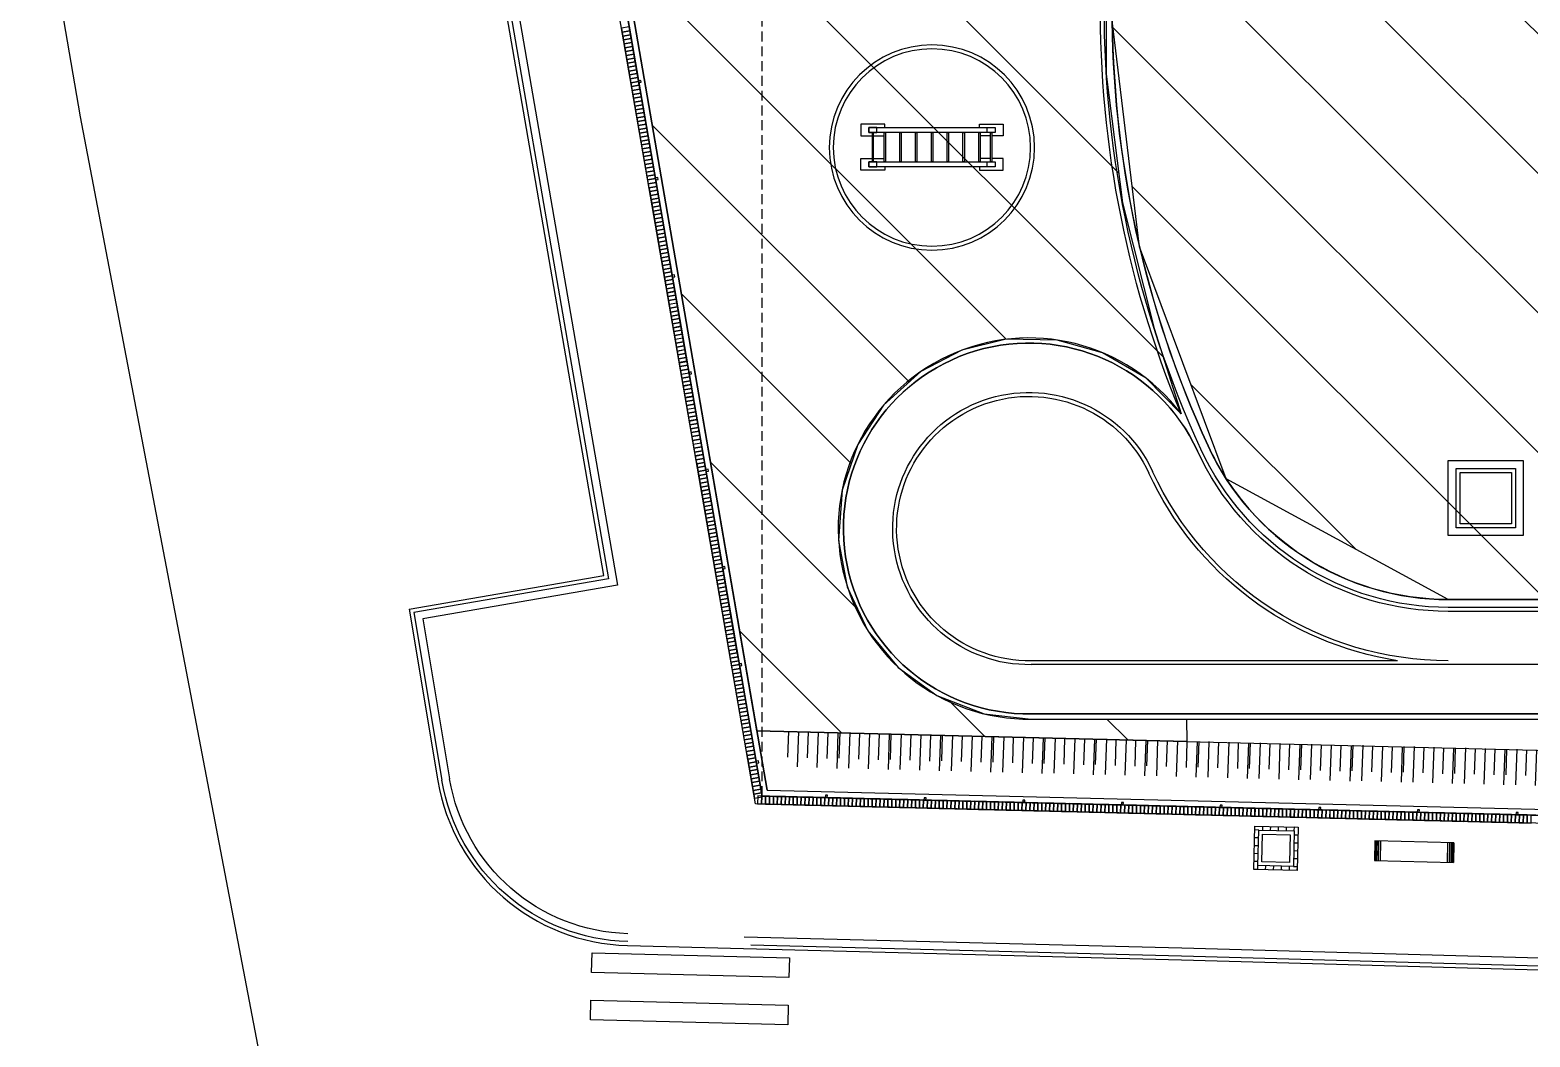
# Model space of a CAD drawing. Header units: inches. Extents: x 542650 to 544515, y 9574150 to 9574595.
# Drawn here: x 544309.77 to 544347.77, y 9574454.72 to 9574480.24 of the extents above; entities that cross this region are included whole.
import ezdxf

# ---------------------------------------------------------------- set-up
doc = ezdxf.new("R2010")
doc.units = ezdxf.units.IN
doc.header["$MEASUREMENT"] = 0
doc.linetypes.add('HIDDEN', pattern=[0.375, 0.25, -0.125])
doc.layers.add('I-ARQ', color=8, linetype='Continuous')
doc.layers.add('SANIT', color=3, linetype='Continuous')
pattern_1 = [(315, (1179.8033, 467.0157), (1.76776695297, 1.76776695297), [])]

# ---------------------------------------------------------------- blocks, each defined once
blk = doc.blocks.new('A$C14C97071')
at = {"layer": 'I-ARQ'}
for p, q in [((0, 0.5), (0, 0)), ((0.01, 0), (0.01, 0.5)), ((0.03, 0), (0.03, 0.5)), ((0.06, 0), (0.06, 0.5)), ((0.1, 0), (0.1, 0.5)), ((0.15, 0), (0.15, 0.5)), ((1.85, 0), (1.85, 0.5)), ((1.9, 0), (1.9, 0.5)), ((1.94, 0), (1.94, 0.5)), ((1.97, 0), (1.97, 0.5)), ((1.99, 0), (1.99, 0.5)), ((2, 0.5), (2, 0)), ((2, 0.5), (2, 0))]:
    blk.add_line(p, q, dxfattribs=at)
blk.add_lwpolyline([(0, 0.5), (2, 0.5), (2, 0), (0, 0)], close=True, dxfattribs=at)
blk = doc.blocks.new('TALUDE 02')
at = {"layer": 'I-ARQ'}
for p, q in [((-0.243, -0.013), (-0.253, 0.89)), ((0.257, -0.007), (0.247, 0.895)), ((0.757, -0.001), (0.747, 0.901)), ((-0.5, -0.006), (-0.507, 0.645)), ((0, 0), (-0.007, 0.651)), ((0.5, 0.006), (0.493, 0.657))]:
    blk.add_line(p, q, dxfattribs=at)
blk = doc.blocks.new('CERCA')
blk.add_lwpolyline([(-0.025, 0), (0.025, 0), (0.025, -0.06), (-0.025, -0.06)], close=True)
blk = doc.blocks.new('PISO TIJOLINHO')
at = {"layer": 'I-ARQ'}
blk.add_lwpolyline([(-0.05, 0), (-0.05, 0.2), (0.05, 0.2), (0.05, 0)], close=True, dxfattribs=at)
blk = doc.blocks.new('BL PRAÇA')
at = {"layer": 'I-ARQ'}
for p, q in [((464368.636, 9296025.782), (464371.59, 9295906.478)), ((464368.831, 9296025.977), (464371.786, 9295906.647)), ((464373.439, 9295906.514), (464370.56, 9296022.78)), ((464373.866, 9296007.925), (464373.866, 9295913.468)), ((464375.116, 9296007.956), (464375.116, 9295913.468)), ((464376.466, 9296008.031), (464376.466, 9295924.031)), ((464376.566, 9296008.031), (464376.566, 9295924.031)), ((464376.766, 9296008.031), (464376.766, 9295924.031)), ((464375.216, 9295922.745), (464375.216, 9295913.468)), ((464369.899, 9295920.204), (464369.999, 9295920.207)), ((464370.002, 9295920.107), (464369.999, 9295920.207)), ((464370.202, 9295920.112), (464370.199, 9295920.212)), ((464370.402, 9295920.117), (464370.399, 9295920.217)), ((464370.602, 9295920.122), (464370.599, 9295920.222)), ((464370.802, 9295920.126), (464370.799, 9295920.226)), ((464370.902, 9295920.129), (464371.002, 9295920.131)), ((464371.002, 9295920.131), (464370.999, 9295920.231)), ((464369.904, 9295920.004), (464370.004, 9295920.007)), ((464369.909, 9295919.804), (464370.009, 9295919.807)), ((464370.907, 9295919.929), (464371.007, 9295919.932)), ((464370.911, 9295919.729), (464371.011, 9295919.732)), ((464369.914, 9295919.604), (464370.014, 9295919.607)), ((464369.919, 9295919.404), (464370.019, 9295919.407)), ((464370.916, 9295919.529), (464371.016, 9295919.532)), ((464370.921, 9295919.329), (464371.021, 9295919.332)), ((464369.924, 9295919.204), (464370.024, 9295919.207)), ((464369.924, 9295919.204), (464369.927, 9295919.105)), ((464369.924, 9295919.204), (464369.927, 9295919.105)), ((464370.124, 9295919.209), (464370.127, 9295919.109)), ((464370.324, 9295919.214), (464370.327, 9295919.114)), ((464370.524, 9295919.219), (464370.526, 9295919.119)), ((464370.724, 9295919.224), (464370.726, 9295919.124)), ((464370.924, 9295919.229), (464370.926, 9295919.129)), ((464387.645, 9295912.153), (464387.645, 9295912.753)), ((464387.645, 9295912.753), (464387.945, 9295912.753)), ((464387.735, 9295912.553), (464387.735, 9295909.353)), ((464387.855, 9295912.553), (464387.735, 9295912.553)), ((464387.735, 9295912.553), (464387.735, 9295912.353)), ((464387.855, 9295912.553), (464387.735, 9295912.553)), ((464387.855, 9295909.353), (464387.855, 9295912.553)), ((464387.855, 9295912.353), (464387.855, 9295912.553)), ((464387.945, 9295912.753), (464387.945, 9295912.471)), ((464388.815, 9295912.753), (464388.515, 9295912.753)), ((464388.515, 9295912.753), (464388.515, 9295912.471)), ((464388.605, 9295912.553), (464388.605, 9295909.353)), ((464388.725, 9295912.553), (464388.605, 9295912.553)), ((464388.605, 9295912.553), (464388.605, 9295912.353)), ((464388.725, 9295912.553), (464388.605, 9295912.553)), ((464388.725, 9295909.353), (464388.725, 9295912.553)), ((464388.725, 9295912.353), (464388.725, 9295912.553)), ((464388.815, 9295912.153), (464388.815, 9295912.753)), ((464387.735, 9295912.153), (464387.645, 9295912.153)), ((464387.735, 9295912.353), (464387.855, 9295912.353)), ((464387.855, 9295912.471), (464387.855, 9295912.436)), ((464388.605, 9295912.471), (464387.855, 9295912.471)), ((464387.855, 9295912.436), (464388.605, 9295912.436)), ((464387.855, 9295912.171), (464387.855, 9295912.136)), ((464388.605, 9295912.171), (464387.855, 9295912.171)), ((464387.855, 9295912.136), (464388.605, 9295912.136)), ((464387.945, 9295912.436), (464387.945, 9295912.171)), ((464388.515, 9295912.436), (464388.515, 9295912.171)), ((464388.605, 9295912.436), (464388.605, 9295912.471)), ((464388.605, 9295912.353), (464388.725, 9295912.353)), ((464388.605, 9295912.136), (464388.605, 9295912.171)), ((464388.725, 9295912.153), (464388.815, 9295912.153)), ((464387.855, 9295911.771), (464387.855, 9295911.736)), ((464388.605, 9295911.771), (464387.855, 9295911.771)), ((464387.855, 9295911.736), (464388.605, 9295911.736)), ((464388.605, 9295911.736), (464388.605, 9295911.771)), ((464387.855, 9295911.371), (464387.855, 9295911.336)), ((464388.605, 9295911.371), (464387.855, 9295911.371)), ((464388.605, 9295911.336), (464388.605, 9295911.371)), ((464387.855, 9295911.336), (464388.605, 9295911.336)), ((464387.855, 9295910.971), (464387.855, 9295910.936)), ((464388.605, 9295910.971), (464387.855, 9295910.971)), ((464388.605, 9295910.936), (464388.605, 9295910.971)), ((464387.855, 9295910.936), (464388.605, 9295910.936)), ((464387.855, 9295910.571), (464387.855, 9295910.536)), ((464388.605, 9295910.571), (464387.855, 9295910.571)), ((464387.855, 9295910.536), (464388.605, 9295910.536)), ((464388.605, 9295910.536), (464388.605, 9295910.571)), ((464387.855, 9295910.171), (464387.855, 9295910.136)), ((464388.605, 9295910.171), (464387.855, 9295910.171)), ((464387.855, 9295910.136), (464388.605, 9295910.136)), ((464388.605, 9295910.136), (464388.605, 9295910.171)), ((464387.735, 9295909.753), (464387.645, 9295909.753)), ((464387.645, 9295909.753), (464387.645, 9295909.153)), ((464387.735, 9295909.353), (464387.735, 9295909.553)), ((464387.735, 9295909.553), (464387.855, 9295909.553)), ((464387.855, 9295909.771), (464387.855, 9295909.736)), ((464388.605, 9295909.771), (464387.855, 9295909.771)), ((464387.855, 9295909.736), (464388.605, 9295909.736)), ((464387.855, 9295909.553), (464387.855, 9295909.353)), ((464387.855, 9295909.436), (464387.855, 9295909.471)), ((464387.855, 9295909.471), (464388.605, 9295909.471)), ((464387.945, 9295909.471), (464387.945, 9295909.736)), ((464388.515, 9295909.471), (464388.515, 9295909.736)), ((464388.605, 9295909.736), (464388.605, 9295909.771)), ((464388.605, 9295909.353), (464388.605, 9295909.553)), ((464388.605, 9295909.553), (464388.725, 9295909.553)), ((464388.605, 9295909.471), (464388.605, 9295909.436)), ((464388.725, 9295909.753), (464388.815, 9295909.753)), ((464388.725, 9295909.553), (464388.725, 9295909.353)), ((464388.815, 9295909.753), (464388.815, 9295909.153)), ((464387.645, 9295909.153), (464387.945, 9295909.153)), ((464387.735, 9295909.353), (464387.855, 9295909.353)), ((464387.855, 9295909.353), (464387.735, 9295909.353)), ((464388.605, 9295909.436), (464387.855, 9295909.436)), ((464387.945, 9295909.153), (464387.945, 9295909.436)), ((464388.515, 9295909.153), (464388.515, 9295909.436)), ((464388.815, 9295909.153), (464388.515, 9295909.153)), ((464388.605, 9295909.353), (464388.725, 9295909.353)), ((464388.725, 9295909.353), (464388.605, 9295909.353)), ((464371.59, 9295906.478), (464418.469, 9295898.388)), ((464371.786, 9295906.647), (464409.46, 9295900.146)), ((464371.933, 9295906.774), (464409.565, 9295900.28)), ((464377.127, 9295902.985), (464376.276, 9295898.056)), ((464404.916, 9295898.19), (464377.127, 9295902.985)), ((464377.29, 9295902.754), (464376.44, 9295897.826)), ((464376.521, 9295897.711), (464377.372, 9295902.638)), ((464404.718, 9295898.021), (464377.29, 9295902.754)), ((464377.372, 9295902.638), (464409.398, 9295897.112)), ((464376.44, 9295897.826), (464372.19, 9295898.535)), ((464376.276, 9295898.056), (464372.223, 9295898.732))]:
    blk.add_line(p, q, dxfattribs=at)
at = {"layer": 'I-ARQ', "linetype": 'HIDDEN'}
blk.add_line((464371.786, 9295906.647), (464429.786, 9295906.647), dxfattribs=at)
at = {"layer": 'I-ARQ'}
for points in [[(464418.306, 9295898.619), (464371.786, 9295906.647), (464368.831, 9296025.977), (464470.316, 9296025.139), (464470.316, 9295889.644), (464428.161, 9295896.919)], [(464371.933, 9295906.774), (464368.985, 9296025.826), (464470.166, 9296024.99), (464470.166, 9295889.822)], [(464418.332, 9295898.767), (464371.933, 9295906.774), (464368.985, 9296025.826), (464470.166, 9296024.99), (464470.166, 9295889.822), (464428.186, 9295897.066)], [(464368.018, 9295906.359), (464367.739, 9295917.273), (464367.273, 9295933.878), (464366.759, 9295948.848), (464366.38, 9295965.81), (464366.044, 9295980.982)], [(464368.222, 9295906.197), (464367.939, 9295917.278), (464367.473, 9295933.885), (464366.959, 9295948.854), (464366.58, 9295965.815), (464366.244, 9295980.987)], [(464335.895, 9295898.682), (464352.65, 9295895.788), (464361.279, 9295894.675), (464389.002, 9295889.378), (464435.408, 9295881.401), (464442.849, 9295879.982), (464467.587, 9295874.892), (464479.64, 9295872.047), (464490.017, 9295869.647)]]:
    blk.add_lwpolyline(points, dxfattribs=at)
for points in [[(464402.925, 9295918, -0.22074), (464380.66, 9295917.946, -0.071297), (464379.065, 9295918.979, -0.143294), (464377.036, 9295922.149, -0.071289), (464376.766, 9295924.031), (464376.766, 9296008.031, -0.405192), (464386.167, 9296017.726), (464454.256, 9296017.727, -0.405471), (464463.666, 9296008.031), (464463.666, 9295908.031, -0.292611), (464459.772, 9295901.946, -0.170288), (464454.651, 9295901.46, -0.170293), (464450.348, 9295904.278, 0.384147), (464439.642, 9295906.268, 0.384145), (464436.554, 9295895.825), (464428.023, 9295897.297), (464427.929, 9295896.755), (464470.516, 9295889.407), (464470.516, 9296024.938), (464472.366, 9296024.931)], [(464381.474, 9295917.262, -1.627198), (464373.736, 9295913.468), (464373.736, 9296007.924, -0.408852), (464386.126, 9296020.756, -0.408852)], [(464380.535, 9295917.674, -1.841362), (464373.866, 9295913.468), (464373.866, 9296007.925, -0.408864), (464386.13, 9296020.626, -0.013343)], [(464376.521, 9295897.711), (464372.174, 9295898.436, -0.359368), (464367.998, 9295903.24), (464367.639, 9295917.27), (464367.173, 9295933.875), (464366.659, 9295948.845), (464366.28, 9295965.808), (464365.944, 9295980.98)], [(464376.466, 9295924.031, 0.292607), (464380.535, 9295917.674, 0.000002), (464380.535, 9295917.674, 0.000002)], [(464376.466, 9295924.031, 0.292611), (464380.535, 9295917.674, 0.009591), (464380.535, 9295917.674, 0.009591)], [(464376.566, 9295924.031, 0.292611), (464380.577, 9295917.765, 0.22027), (464402.963, 9295917.798, -1.066721), (464409.784, 9295900.242, -1.086083)], [(464402.924, 9295918.001, -0.220758), (464380.66, 9295917.946, -0.143305), (464377.823, 9295920.419, -0.143297), (464376.766, 9295924.031)], [(464381.474, 9295917.262, 0.210235), (464403.005, 9295917.708, -1.078096), (464409.565, 9295900.28)]]:
    blk.add_lwpolyline(points, format="xyb", dxfattribs=at)
for points in [[(464380.286, 9295925.931), (464378.386, 9295925.931), (464378.386, 9295924.031), (464380.286, 9295924.031)], [(464380.286, 9295925.931), (464378.386, 9295925.931), (464378.386, 9295924.031), (464380.286, 9295924.031)], [(464380.086, 9295925.731), (464378.586, 9295925.731), (464378.586, 9295924.231), (464380.086, 9295924.231)], [(464380.086, 9295925.731), (464378.586, 9295925.731), (464378.586, 9295924.231), (464380.086, 9295924.231)], [(464379.986, 9295925.631), (464378.686, 9295925.631), (464378.686, 9295924.331), (464379.986, 9295924.331)], [(464379.986, 9295925.631), (464378.686, 9295925.631), (464378.686, 9295924.331), (464379.986, 9295924.331)], [(464371.026, 9295919.132), (464370.999, 9295920.231), (464369.899, 9295920.204), (464369.927, 9295919.105)], [(464370.924, 9295919.229), (464370.902, 9295920.129), (464370.002, 9295920.107), (464370.024, 9295919.207)], [(464370.821, 9295919.327), (464370.804, 9295920.027), (464370.104, 9295920.009), (464370.122, 9295919.309)], [(464366.485, 9295907.308), (464365.986, 9295907.296), (464366.113, 9295902.297), (464366.613, 9295902.31)], [(464367.685, 9295907.339), (464367.185, 9295907.326), (464367.313, 9295902.328), (464367.813, 9295902.341)], [(464384.543, 9295904.242), (464384.577, 9295904.439), (464384.675, 9295904.422), (464384.641, 9295904.225)], [(464384.641, 9295904.225), (464384.675, 9295904.422), (464384.774, 9295904.405), (464384.74, 9295904.208)], [(464384.74, 9295904.208), (464384.774, 9295904.405), (464384.873, 9295904.388), (464384.839, 9295904.191)], [(464384.839, 9295904.191), (464384.873, 9295904.388), (464384.971, 9295904.371), (464384.937, 9295904.174)], [(464384.987, 9295904.369), (464384.937, 9295904.377), (464384.948, 9295904.436), (464384.997, 9295904.428)], [(464384.937, 9295904.174), (464384.971, 9295904.371), (464385.07, 9295904.354), (464385.036, 9295904.157)], [(464385.036, 9295904.157), (464385.07, 9295904.354), (464385.168, 9295904.337), (464385.134, 9295904.14)], [(464385.134, 9295904.14), (464385.168, 9295904.337), (464385.267, 9295904.32), (464385.233, 9295904.123)], [(464385.233, 9295904.123), (464385.267, 9295904.32), (464385.365, 9295904.303), (464385.331, 9295904.106)], [(464385.331, 9295904.106), (464385.365, 9295904.303), (464385.464, 9295904.286), (464385.43, 9295904.089)], [(464385.43, 9295904.089), (464385.464, 9295904.286), (464385.562, 9295904.269), (464385.528, 9295904.072)], [(464385.528, 9295904.072), (464385.562, 9295904.269), (464385.661, 9295904.252), (464385.627, 9295904.055)], [(464385.627, 9295904.055), (464385.661, 9295904.252), (464385.759, 9295904.235), (464385.725, 9295904.038)], [(464385.725, 9295904.038), (464385.759, 9295904.235), (464385.858, 9295904.218), (464385.824, 9295904.021)], [(464385.824, 9295904.021), (464385.858, 9295904.218), (464385.957, 9295904.201), (464385.922, 9295904.004)], [(464385.922, 9295904.004), (464385.957, 9295904.201), (464386.055, 9295904.184), (464386.021, 9295903.987)], [(464386.021, 9295903.987), (464386.055, 9295904.184), (464386.154, 9295904.167), (464386.12, 9295903.97)], [(464386.12, 9295903.97), (464386.154, 9295904.167), (464386.252, 9295904.15), (464386.218, 9295903.953)], [(464386.218, 9295903.953), (464386.252, 9295904.15), (464386.351, 9295904.133), (464386.317, 9295903.936)], [(464386.317, 9295903.936), (464386.351, 9295904.133), (464386.449, 9295904.116), (464386.415, 9295903.919)], [(464386.415, 9295903.919), (464386.449, 9295904.116), (464386.548, 9295904.099), (464386.514, 9295903.902)], [(464386.514, 9295903.902), (464386.548, 9295904.099), (464386.646, 9295904.082), (464386.612, 9295903.885)], [(464386.612, 9295903.885), (464386.646, 9295904.082), (464386.745, 9295904.065), (464386.711, 9295903.868)], [(464386.711, 9295903.868), (464386.745, 9295904.065), (464386.843, 9295904.048), (464386.809, 9295903.851)], [(464386.809, 9295903.851), (464386.843, 9295904.048), (464386.942, 9295904.031), (464386.908, 9295903.834)], [(464386.908, 9295903.834), (464386.942, 9295904.031), (464387.04, 9295904.014), (464387.006, 9295903.817)], [(464387.006, 9295903.817), (464387.04, 9295904.014), (464387.139, 9295903.997), (464387.105, 9295903.8)], [(464387.105, 9295903.8), (464387.139, 9295903.997), (464387.238, 9295903.98), (464387.204, 9295903.783)], [(464387.204, 9295903.783), (464387.238, 9295903.98), (464387.336, 9295903.963), (464387.302, 9295903.766)], [(464387.302, 9295903.766), (464387.336, 9295903.963), (464387.435, 9295903.946), (464387.401, 9295903.749)], [(464387.45, 9295903.944), (464387.401, 9295903.952), (464387.411, 9295904.011), (464387.46, 9295904.003)], [(464387.401, 9295903.749), (464387.435, 9295903.946), (464387.533, 9295903.929), (464387.499, 9295903.732)], [(464387.499, 9295903.732), (464387.533, 9295903.929), (464387.632, 9295903.912), (464387.598, 9295903.715)], [(464387.598, 9295903.715), (464387.632, 9295903.912), (464387.73, 9295903.895), (464387.696, 9295903.698)], [(464387.696, 9295903.698), (464387.73, 9295903.895), (464387.829, 9295903.878), (464387.795, 9295903.681)], [(464387.795, 9295903.681), (464387.829, 9295903.878), (464387.927, 9295903.861), (464387.893, 9295903.664)], [(464387.893, 9295903.664), (464387.927, 9295903.861), (464388.026, 9295903.844), (464387.992, 9295903.647)], [(464387.992, 9295903.647), (464388.026, 9295903.844), (464388.124, 9295903.827), (464388.09, 9295903.63)], [(464388.09, 9295903.63), (464388.124, 9295903.827), (464388.223, 9295903.81), (464388.189, 9295903.613)], [(464388.189, 9295903.613), (464388.223, 9295903.81), (464388.322, 9295903.793), (464388.288, 9295903.596)], [(464388.288, 9295903.596), (464388.322, 9295903.793), (464388.42, 9295903.776), (464388.386, 9295903.579)], [(464388.386, 9295903.579), (464388.42, 9295903.776), (464388.519, 9295903.759), (464388.485, 9295903.562)], [(464388.485, 9295903.562), (464388.519, 9295903.759), (464388.617, 9295903.742), (464388.583, 9295903.545)], [(464388.583, 9295903.545), (464388.617, 9295903.742), (464388.716, 9295903.725), (464388.682, 9295903.528)], [(464388.682, 9295903.528), (464388.716, 9295903.725), (464388.814, 9295903.708), (464388.78, 9295903.511)], [(464388.78, 9295903.511), (464388.814, 9295903.708), (464388.913, 9295903.691), (464388.879, 9295903.494)], [(464388.879, 9295903.494), (464388.913, 9295903.691), (464389.011, 9295903.674), (464388.977, 9295903.477)], [(464388.977, 9295903.477), (464389.011, 9295903.674), (464389.11, 9295903.657), (464389.076, 9295903.46)], [(464389.076, 9295903.46), (464389.11, 9295903.657), (464389.208, 9295903.64), (464389.174, 9295903.443)], [(464389.174, 9295903.443), (464389.208, 9295903.64), (464389.307, 9295903.623), (464389.273, 9295903.426)], [(464389.273, 9295903.426), (464389.307, 9295903.623), (464389.406, 9295903.606), (464389.372, 9295903.409)], [(464389.372, 9295903.409), (464389.406, 9295903.606), (464389.504, 9295903.589), (464389.47, 9295903.392)], [(464389.47, 9295903.392), (464389.504, 9295903.589), (464389.603, 9295903.572), (464389.569, 9295903.375)], [(464389.569, 9295903.375), (464389.603, 9295903.572), (464389.701, 9295903.555), (464389.667, 9295903.358)], [(464389.667, 9295903.358), (464389.701, 9295903.555), (464389.8, 9295903.538), (464389.766, 9295903.341)], [(464389.766, 9295903.341), (464389.8, 9295903.538), (464389.898, 9295903.521), (464389.864, 9295903.324)], [(464389.914, 9295903.518), (464389.864, 9295903.527), (464389.875, 9295903.586), (464389.924, 9295903.578)], [(464389.864, 9295903.324), (464389.898, 9295903.521), (464389.997, 9295903.504), (464389.963, 9295903.307)], [(464389.963, 9295903.307), (464389.997, 9295903.504), (464390.095, 9295903.487), (464390.061, 9295903.29)], [(464390.061, 9295903.29), (464390.095, 9295903.487), (464390.194, 9295903.47), (464390.16, 9295903.273)], [(464390.16, 9295903.273), (464390.194, 9295903.47), (464390.292, 9295903.453), (464390.258, 9295903.256)], [(464390.258, 9295903.256), (464390.292, 9295903.453), (464390.391, 9295903.436), (464390.357, 9295903.239)], [(464390.357, 9295903.239), (464390.391, 9295903.436), (464390.49, 9295903.419), (464390.455, 9295903.222)], [(464390.455, 9295903.222), (464390.49, 9295903.419), (464390.588, 9295903.402), (464390.554, 9295903.205)], [(464390.554, 9295903.205), (464390.588, 9295903.402), (464390.687, 9295903.385), (464390.653, 9295903.188)], [(464390.653, 9295903.188), (464390.687, 9295903.385), (464390.785, 9295903.368), (464390.751, 9295903.171)], [(464390.751, 9295903.171), (464390.785, 9295903.368), (464390.884, 9295903.351), (464390.85, 9295903.154)], [(464390.85, 9295903.154), (464390.884, 9295903.351), (464390.982, 9295903.334), (464390.948, 9295903.137)], [(464390.948, 9295903.137), (464390.982, 9295903.334), (464391.081, 9295903.317), (464391.047, 9295903.12)], [(464391.047, 9295903.12), (464391.081, 9295903.317), (464391.179, 9295903.3), (464391.145, 9295903.103)], [(464391.145, 9295903.103), (464391.179, 9295903.3), (464391.278, 9295903.283), (464391.244, 9295903.086)]]:
    blk.add_lwpolyline(points, close=True, dxfattribs=at)
for radius in [2.6, 2.5]:
    blk.add_circle((464388.222, 9295910.951), radius, dxfattribs=at)
for centre, radius, start, end in [((464383.466, 9295924.031), 8.25, 179.9981, 245.2409), ((464383.467, 9295924.031), 6.701, 180.0012, 245.2414), ((464383.466, 9295924.031), 8.35, 188.8773, 245.2409), ((464391.734, 9295941.957), 26.441, 245.2414, 294.9301), ((464378.566, 9295913.406), 4.7, 179.2534, 65.2321), ((464378.565, 9295913.406), 3.45, 178.9845, 65.2326), ((464378.565, 9295913.406), 3.35, 178.9845, 65.2326), ((464372.996, 9295903.368), 4.9, 181.4653, 260.5325), ((464372.996, 9295903.368), 4.7, 181.4653, 260.5325)]:
    blk.add_arc(centre, radius, start, end, dxfattribs=at)
for name, p, rotation in [('TALUDE 02', (464372.957, 9295926.008), 91.41846525649117), ('PISO TIJOLINHO', (464371.104, 9295926.077), 271.4181592479223), ('PISO TIJOLINHO', (464371.107, 9295925.977), 271.4181592479223), ('PISO TIJOLINHO', (464371.109, 9295925.877), 271.4181592479223), ('PISO TIJOLINHO', (464371.112, 9295925.777), 271.4181592479223), ('CERCA', (464371.312, 9295925.77), 91.41846525654215), ('PISO TIJOLINHO', (464371.114, 9295925.677), 271.4181592479223), ('PISO TIJOLINHO', (464371.117, 9295925.577), 271.4181592479223), ('PISO TIJOLINHO', (464371.119, 9295925.477), 271.4181592479223), ('PISO TIJOLINHO', (464371.122, 9295925.377), 271.4181592479223), ('TALUDE 02', (464372.989, 9295924.708), 91.41846525649117), ('PISO TIJOLINHO', (464371.124, 9295925.277), 271.4181592479223), ('PISO TIJOLINHO', (464371.127, 9295925.177), 271.4181592479223), ('PISO TIJOLINHO', (464371.129, 9295925.077), 271.4181592479223), ('PISO TIJOLINHO', (464371.132, 9295924.977), 271.4181592479223), ('PISO TIJOLINHO', (464371.134, 9295924.877), 271.4181592479223), ('PISO TIJOLINHO', (464371.137, 9295924.777), 271.4181592479223), ('PISO TIJOLINHO', (464371.139, 9295924.677), 271.4181592479223), ('PISO TIJOLINHO', (464371.142, 9295924.577), 271.4181592479223), ('PISO TIJOLINHO', (464371.144, 9295924.477), 271.4181592479223), ('PISO TIJOLINHO', (464371.146, 9295924.377), 271.4181592479223), ('PISO TIJOLINHO', (464371.149, 9295924.278), 271.418465256474), ('A$C14C97071', (464370.102, 9295924.16), 271.4184652555464), ('PISO TIJOLINHO', (464371.151, 9295924.178), 271.418465256474), ('PISO TIJOLINHO', (464371.154, 9295924.078), 271.418465256474), ('PISO TIJOLINHO', (464371.156, 9295923.978), 271.418465256474), ('PISO TIJOLINHO', (464371.159, 9295923.878), 271.418465256474), ('TALUDE 02', (464373.021, 9295923.408), 91.41846525649117), ('PISO TIJOLINHO', (464371.161, 9295923.778), 271.418465256474), ('PISO TIJOLINHO', (464371.164, 9295923.678), 271.418465256474), ('PISO TIJOLINHO', (464371.166, 9295923.578), 271.418465256474), ('PISO TIJOLINHO', (464371.169, 9295923.478), 271.418465256474), ('PISO TIJOLINHO', (464371.171, 9295923.378), 271.418465256474), ('PISO TIJOLINHO', (464371.174, 9295923.278), 271.418465256474), ('PISO TIJOLINHO', (464371.176, 9295923.178), 271.418465256474), ('PISO TIJOLINHO', (464371.179, 9295923.078), 271.418465256474), ('CERCA', (464371.374, 9295923.271), 91.41846525654215), ('PISO TIJOLINHO', (464371.181, 9295922.978), 271.418465256474), ('PISO TIJOLINHO', (464371.184, 9295922.878), 271.418465256474), ('PISO TIJOLINHO', (464371.186, 9295922.778), 271.418465256474), ('TALUDE 02', (464373.053, 9295922.109), 91.41846525649117), ('PISO TIJOLINHO', (464371.189, 9295922.678), 271.418465256474), ('PISO TIJOLINHO', (464371.191, 9295922.578), 271.418465256474), ('PISO TIJOLINHO', (464371.194, 9295922.478), 271.418465256474), ('PISO TIJOLINHO', (464371.196, 9295922.378), 271.418465256474), ('PISO TIJOLINHO', (464371.198, 9295922.278), 271.418465256474), ('PISO TIJOLINHO', (464371.201, 9295922.178), 271.418465256474), ('PISO TIJOLINHO', (464371.203, 9295922.078), 271.418465256474), ('PISO TIJOLINHO', (464371.206, 9295921.978), 271.418465256474), ('PISO TIJOLINHO', (464371.208, 9295921.878), 271.418465256474), ('PISO TIJOLINHO', (464371.211, 9295921.778), 271.418465256474), ('PISO TIJOLINHO', (464371.213, 9295921.678), 271.418465256474), ('PISO TIJOLINHO', (464371.216, 9295921.578), 271.418465256474), ('PISO TIJOLINHO', (464371.218, 9295921.478), 271.418465256474), ('PISO TIJOLINHO', (464371.221, 9295921.378), 271.418465256474), ('PISO TIJOLINHO', (464371.223, 9295921.278), 271.418465256474), ('PISO TIJOLINHO', (464371.226, 9295921.178), 271.418465256474), ('TALUDE 02', (464373.085, 9295920.809), 91.41846525649117), ('PISO TIJOLINHO', (464371.228, 9295921.078), 271.418465256474), ('PISO TIJOLINHO', (464371.231, 9295920.979), 271.418465256474), ('PISO TIJOLINHO', (464371.233, 9295920.879), 271.418465256474), ('PISO TIJOLINHO', (464371.236, 9295920.779), 271.418465256474), ('PISO TIJOLINHO', (464371.238, 9295920.679), 271.418465256474), ('PISO TIJOLINHO', (464371.241, 9295920.579), 271.418465256474), ('PISO TIJOLINHO', (464371.243, 9295920.479), 271.418465256474), ('CERCA', (464371.436, 9295920.771), 91.41846525654215), ('PISO TIJOLINHO', (464371.246, 9295920.379), 271.418465256474), ('PISO TIJOLINHO', (464371.248, 9295920.279), 271.418465256474), ('PISO TIJOLINHO', (464371.25, 9295920.179), 271.418465256474), ('PISO TIJOLINHO', (464371.253, 9295920.079), 271.418465256474), ('TALUDE 02', (464373.118, 9295919.51), 91.41846525649117), ('PISO TIJOLINHO', (464371.255, 9295919.979), 271.418465256474), ('PISO TIJOLINHO', (464371.258, 9295919.879), 271.418465256474), ('PISO TIJOLINHO', (464371.26, 9295919.779), 271.418465256474), ('PISO TIJOLINHO', (464371.263, 9295919.679), 271.418465256474), ('PISO TIJOLINHO', (464371.265, 9295919.579), 271.418465256474), ('PISO TIJOLINHO', (464371.268, 9295919.479), 271.418465256474), ('PISO TIJOLINHO', (464371.27, 9295919.379), 271.418465256474), ('PISO TIJOLINHO', (464371.273, 9295919.279), 271.418465256474), ('PISO TIJOLINHO', (464371.275, 9295919.179), 271.418465256474), ('PISO TIJOLINHO', (464371.278, 9295919.079), 271.418465256474), ('PISO TIJOLINHO', (464371.28, 9295918.979), 271.418465256474), ('TALUDE 02', (464373.15, 9295918.21), 91.41846525649117), ('PISO TIJOLINHO', (464371.283, 9295918.879), 271.418465256474), ('PISO TIJOLINHO', (464371.285, 9295918.779), 271.418465256474), ('PISO TIJOLINHO', (464371.288, 9295918.679), 271.418465256474), ('PISO TIJOLINHO', (464371.29, 9295918.579), 271.418465256474), ('PISO TIJOLINHO', (464371.293, 9295918.479), 271.418465256474), ('PISO TIJOLINHO', (464371.295, 9295918.379), 271.418465256474), ('PISO TIJOLINHO', (464371.297, 9295918.279), 271.418465256474), ('PISO TIJOLINHO', (464371.3, 9295918.179), 271.418465256474), ('CERCA', (464371.498, 9295918.272), 91.41846525654215), ('PISO TIJOLINHO', (464371.302, 9295918.079), 271.418465256474), ('PISO TIJOLINHO', (464371.305, 9295917.979), 271.418465256474), ('PISO TIJOLINHO', (464371.307, 9295917.879), 271.418465256474), ('PISO TIJOLINHO', (464371.31, 9295917.78), 271.418465256474), ('PISO TIJOLINHO', (464371.312, 9295917.68), 271.418465256474), ('PISO TIJOLINHO', (464371.315, 9295917.58), 271.418465256474), ('PISO TIJOLINHO', (464371.317, 9295917.48), 271.418465256474), ('PISO TIJOLINHO', (464371.32, 9295917.38), 271.418465256474), ('TALUDE 02', (464373.182, 9295916.91), 91.41846525649117), ('PISO TIJOLINHO', (464371.322, 9295917.28), 271.418465256474), ('PISO TIJOLINHO', (464371.325, 9295917.18), 271.418465256474), ('PISO TIJOLINHO', (464371.327, 9295917.08), 271.418465256474), ('PISO TIJOLINHO', (464371.33, 9295916.98), 271.418465256474), ('PISO TIJOLINHO', (464371.332, 9295916.88), 271.418465256474), ('PISO TIJOLINHO', (464371.335, 9295916.78), 271.418465256474), ('PISO TIJOLINHO', (464371.337, 9295916.68), 271.418465256474), ('PISO TIJOLINHO', (464371.34, 9295916.58), 271.418465256474), ('PISO TIJOLINHO', (464371.342, 9295916.48), 271.418465256474), ('PISO TIJOLINHO', (464371.345, 9295916.38), 271.418465256474), ('PISO TIJOLINHO', (464371.347, 9295916.28), 271.418465256474), ('TALUDE 02', (464373.214, 9295915.611), 91.41846525649117), ('PISO TIJOLINHO', (464371.349, 9295916.18), 271.418465256474), ('PISO TIJOLINHO', (464371.352, 9295916.08), 271.418465256474), ('PISO TIJOLINHO', (464371.354, 9295915.98), 271.418465256474), ('PISO TIJOLINHO', (464371.357, 9295915.88), 271.418465256474), ('PISO TIJOLINHO', (464371.359, 9295915.78), 271.418465256474), ('PISO TIJOLINHO', (464371.362, 9295915.68), 271.418465256474), ('PISO TIJOLINHO', (464371.364, 9295915.58), 271.418465256474), ('PISO TIJOLINHO', (464371.367, 9295915.48), 271.418465256474), ('CERCA', (464371.56, 9295915.773), 91.41846525654215), ('PISO TIJOLINHO', (464371.369, 9295915.38), 271.418465256474), ('PISO TIJOLINHO', (464371.372, 9295915.28), 271.418465256474), ('PISO TIJOLINHO', (464371.374, 9295915.18), 271.418465256474), ('PISO TIJOLINHO', (464371.377, 9295915.08), 271.418465256474), ('PISO TIJOLINHO', (464371.379, 9295914.98), 271.418465256474), ('PISO TIJOLINHO', (464371.382, 9295914.88), 271.418465256474), ('PISO TIJOLINHO', (464371.384, 9295914.78), 271.418465256474), ('TALUDE 02', (464373.246, 9295914.311), 91.41846525649117), ('PISO TIJOLINHO', (464371.387, 9295914.68), 271.418465256474), ('PISO TIJOLINHO', (464371.389, 9295914.58), 271.418465256474), ('PISO TIJOLINHO', (464371.392, 9295914.481), 271.418465256474), ('PISO TIJOLINHO', (464371.394, 9295914.381), 271.418465256474), ('PISO TIJOLINHO', (464371.397, 9295914.281), 271.418465256474), ('PISO TIJOLINHO', (464371.399, 9295914.181), 271.418465256474), ('PISO TIJOLINHO', (464371.401, 9295914.081), 271.418465256474), ('PISO TIJOLINHO', (464371.404, 9295913.981), 271.418465256474), ('PISO TIJOLINHO', (464371.406, 9295913.881), 271.418465256474), ('PISO TIJOLINHO', (464371.409, 9295913.781), 271.418465256474), ('PISO TIJOLINHO', (464371.411, 9295913.681), 271.418465256474), ('PISO TIJOLINHO', (464371.414, 9295913.581), 271.418465256474), ('TALUDE 02', (464373.278, 9295913.012), 91.41846525649117), ('PISO TIJOLINHO', (464371.416, 9295913.481), 271.418465256474), ('PISO TIJOLINHO', (464371.419, 9295913.381), 271.418465256474), ('PISO TIJOLINHO', (464371.421, 9295913.281), 271.418465256474), ('CERCA', (464371.622, 9295913.274), 91.41846525654215), ('PISO TIJOLINHO', (464371.424, 9295913.181), 271.418465256474), ('PISO TIJOLINHO', (464371.426, 9295913.081), 271.418465256474), ('PISO TIJOLINHO', (464371.429, 9295912.981), 271.418465256474), ('PISO TIJOLINHO', (464371.431, 9295912.881), 271.418465256474), ('PISO TIJOLINHO', (464371.434, 9295912.781), 271.418465256474), ('PISO TIJOLINHO', (464371.436, 9295912.681), 271.418465256474), ('PISO TIJOLINHO', (464371.439, 9295912.581), 271.418465256474), ('PISO TIJOLINHO', (464371.441, 9295912.481), 271.418465256474), ('PISO TIJOLINHO', (464371.444, 9295912.381), 271.418465256474), ('PISO TIJOLINHO', (464371.446, 9295912.281), 271.418465256474), ('PISO TIJOLINHO', (464371.448, 9295912.181), 271.418465256474), ('PISO TIJOLINHO', (464371.451, 9295912.081), 271.418465256474), ('TALUDE 02', (464373.311, 9295911.712), 91.41846525649117), ('PISO TIJOLINHO', (464371.453, 9295911.981), 271.418465256474), ('PISO TIJOLINHO', (464371.456, 9295911.881), 271.418465256474), ('PISO TIJOLINHO', (464371.458, 9295911.781), 271.418465256474), ('PISO TIJOLINHO', (464371.461, 9295911.681), 271.418465256474), ('PISO TIJOLINHO', (464371.463, 9295911.581), 271.418465256474), ('PISO TIJOLINHO', (464371.466, 9295911.481), 271.418465256474), ('PISO TIJOLINHO', (464371.468, 9295911.381), 271.418465256474), ('PISO TIJOLINHO', (464371.471, 9295911.281), 271.418465256474), ('PISO TIJOLINHO', (464371.473, 9295911.182), 271.418465256474), ('PISO TIJOLINHO', (464371.476, 9295911.082), 271.418465256474), ('PISO TIJOLINHO', (464371.478, 9295910.982), 271.418465256474), ('TALUDE 02', (464373.343, 9295910.412), 91.41846525649117), ('PISO TIJOLINHO', (464371.481, 9295910.882), 271.418465256474), ('PISO TIJOLINHO', (464371.483, 9295910.782), 271.418465256474), ('PISO TIJOLINHO', (464371.486, 9295910.682), 271.418465256474), ('PISO TIJOLINHO', (464371.488, 9295910.582), 271.418465256474), ('CERCA', (464371.683, 9295910.774), 91.41846525654215), ('PISO TIJOLINHO', (464371.491, 9295910.482), 271.418465256474), ('PISO TIJOLINHO', (464371.493, 9295910.382), 271.418465256474), ('PISO TIJOLINHO', (464371.496, 9295910.282), 271.418465256474), ('PISO TIJOLINHO', (464371.498, 9295910.182), 271.418465256474), ('PISO TIJOLINHO', (464371.5, 9295910.082), 271.418465256474), ('PISO TIJOLINHO', (464371.503, 9295909.982), 271.418465256474), ('PISO TIJOLINHO', (464371.505, 9295909.882), 271.418465256474), ('PISO TIJOLINHO', (464371.508, 9295909.782), 271.418465256474), ('TALUDE 02', (464373.375, 9295909.113), 91.41846525649117), ('PISO TIJOLINHO', (464371.51, 9295909.682), 271.418465256474), ('PISO TIJOLINHO', (464371.513, 9295909.582), 271.418465256474), ('PISO TIJOLINHO', (464371.515, 9295909.482), 271.418465256474), ('PISO TIJOLINHO', (464371.518, 9295909.382), 271.418465256474), ('PISO TIJOLINHO', (464371.52, 9295909.282), 271.418465256474), ('PISO TIJOLINHO', (464371.523, 9295909.182), 271.418465256474), ('PISO TIJOLINHO', (464371.525, 9295909.082), 271.418465256474), ('PISO TIJOLINHO', (464371.528, 9295908.982), 271.418465256474), ('PISO TIJOLINHO', (464371.53, 9295908.882), 271.418465256474), ('PISO TIJOLINHO', (464371.533, 9295908.782), 271.418465256474), ('PISO TIJOLINHO', (464371.535, 9295908.682), 271.418465256474), ('PISO TIJOLINHO', (464371.538, 9295908.582), 271.418465256474), ('PISO TIJOLINHO', (464371.54, 9295908.482), 271.418465256474), ('PISO TIJOLINHO', (464371.543, 9295908.382), 271.418465256474), ('PISO TIJOLINHO', (464371.545, 9295908.282), 271.418465256474), ('CERCA', (464371.745, 9295908.275), 91.41846525654215), ('TALUDE 02', (464373.407, 9295907.813), 91.41846525649117), ('PISO TIJOLINHO', (464371.548, 9295908.182), 271.418465256474), ('PISO TIJOLINHO', (464371.55, 9295908.082), 271.418465256474), ('PISO TIJOLINHO', (464371.552, 9295907.983), 271.418465256474), ('PISO TIJOLINHO', (464371.555, 9295907.883), 271.418465256474), ('PISO TIJOLINHO', (464371.557, 9295907.783), 271.418465256474), ('PISO TIJOLINHO', (464371.56, 9295907.683), 271.418465256474), ('PISO TIJOLINHO', (464371.562, 9295907.583), 271.418465256474), ('PISO TIJOLINHO', (464371.565, 9295907.483), 271.418465256474), ('PISO TIJOLINHO', (464371.567, 9295907.383), 271.418465256474), ('PISO TIJOLINHO', (464371.57, 9295907.283), 271.418465256474), ('PISO TIJOLINHO', (464371.572, 9295907.183), 271.418465256474), ('PISO TIJOLINHO', (464371.575, 9295907.083), 271.418465256474), ('PISO TIJOLINHO', (464371.577, 9295906.983), 271.418465256474), ('PISO TIJOLINHO', (464371.58, 9295906.883), 271.418465256474), ('PISO TIJOLINHO', (464371.582, 9295906.783), 271.418465256474), ('PISO TIJOLINHO', (464371.585, 9295906.683), 271.418465256474), ('PISO TIJOLINHO', (464371.587, 9295906.583), 271.418465256474), ('PISO TIJOLINHO', (464371.781, 9295906.444), 350.2093500905754), ('PISO TIJOLINHO', (464371.88, 9295906.427), 350.2093500905754), ('PISO TIJOLINHO', (464371.979, 9295906.41), 350.2093500905754), ('PISO TIJOLINHO', (464372.077, 9295906.393), 350.2093500905754), ('PISO TIJOLINHO', (464372.176, 9295906.376), 350.2093500905754), ('PISO TIJOLINHO', (464372.274, 9295906.359), 350.2093500905754), ('PISO TIJOLINHO', (464372.373, 9295906.342), 350.2093500905754), ('PISO TIJOLINHO', (464372.471, 9295906.325), 350.2093500905754), ('PISO TIJOLINHO', (464372.57, 9295906.308), 350.2093500905754), ('CERCA', (464372.644, 9295906.499), 170.2093500904416), ('PISO TIJOLINHO', (464372.668, 9295906.291), 350.2093500905754), ('PISO TIJOLINHO', (464372.767, 9295906.274), 350.2093500905754), ('PISO TIJOLINHO', (464372.865, 9295906.257), 350.2093500905754), ('PISO TIJOLINHO', (464372.964, 9295906.24), 350.2093500905754), ('PISO TIJOLINHO', (464373.063, 9295906.223), 350.2093500905754), ('PISO TIJOLINHO', (464373.161, 9295906.206), 350.2093500905754), ('PISO TIJOLINHO', (464373.26, 9295906.189), 350.2093500905754), ('PISO TIJOLINHO', (464373.358, 9295906.172), 350.2093500905754), ('PISO TIJOLINHO', (464373.457, 9295906.155), 350.2093500905754), ('PISO TIJOLINHO', (464373.555, 9295906.138), 350.2093500905754), ('PISO TIJOLINHO', (464373.654, 9295906.121), 350.2093500905754), ('PISO TIJOLINHO', (464373.752, 9295906.104), 350.2093500905754), ('PISO TIJOLINHO', (464373.851, 9295906.087), 350.2093500905754), ('PISO TIJOLINHO', (464373.949, 9295906.07), 350.2093500905754), ('PISO TIJOLINHO', (464374.048, 9295906.053), 350.2093500905754), ('PISO TIJOLINHO', (464374.147, 9295906.036), 350.2093500905754), ('PISO TIJOLINHO', (464374.245, 9295906.019), 350.2093500905754), ('PISO TIJOLINHO', (464374.344, 9295906.002), 350.2093500905754), ('PISO TIJOLINHO', (464374.442, 9295905.985), 350.2093500905754), ('PISO TIJOLINHO', (464374.541, 9295905.968), 350.2093500905754), ('PISO TIJOLINHO', (464374.639, 9295905.951), 350.2093500905754), ('PISO TIJOLINHO', (464374.738, 9295905.934), 350.2093500905754), ('PISO TIJOLINHO', (464374.836, 9295905.917), 350.2093500905754), ('PISO TIJOLINHO', (464374.935, 9295905.9), 350.2093500905754), ('PISO TIJOLINHO', (464375.033, 9295905.883), 350.2093500905754), ('CERCA', (464375.108, 9295906.073), 170.2093500904416), ('PISO TIJOLINHO', (464375.132, 9295905.866), 350.2093500905754), ('PISO TIJOLINHO', (464375.231, 9295905.849), 350.2093500905754), ('PISO TIJOLINHO', (464375.329, 9295905.832), 350.2093500905754), ('PISO TIJOLINHO', (464375.428, 9295905.815), 350.2093500905754), ('PISO TIJOLINHO', (464375.526, 9295905.798), 350.2093500905754), ('PISO TIJOLINHO', (464375.625, 9295905.781), 350.2093500905754), ('PISO TIJOLINHO', (464375.723, 9295905.764), 350.2093500905754), ('PISO TIJOLINHO', (464375.822, 9295905.747), 350.2093500905754), ('PISO TIJOLINHO', (464375.92, 9295905.73), 350.2093500905754), ('PISO TIJOLINHO', (464376.019, 9295905.713), 350.2093500905754), ('PISO TIJOLINHO', (464376.117, 9295905.696), 350.2093500905754), ('PISO TIJOLINHO', (464376.216, 9295905.679), 350.2093500905754), ('PISO TIJOLINHO', (464376.314, 9295905.662), 350.2093500905754), ('PISO TIJOLINHO', (464376.413, 9295905.645), 350.2093500905754), ('PISO TIJOLINHO', (464376.512, 9295905.628), 350.2093500905754), ('PISO TIJOLINHO', (464376.61, 9295905.611), 350.2093500905754), ('PISO TIJOLINHO', (464376.709, 9295905.594), 350.2093500905754), ('PISO TIJOLINHO', (464376.807, 9295905.577), 350.2093500905754), ('PISO TIJOLINHO', (464376.906, 9295905.56), 350.2093500905754), ('PISO TIJOLINHO', (464377.004, 9295905.543), 350.2093500905754), ('PISO TIJOLINHO', (464377.103, 9295905.526), 350.2093500905754), ('PISO TIJOLINHO', (464377.201, 9295905.509), 350.2093500905754), ('PISO TIJOLINHO', (464377.3, 9295905.492), 350.2093500905754), ('PISO TIJOLINHO', (464377.398, 9295905.475), 350.2093500905754), ('PISO TIJOLINHO', (464377.497, 9295905.458), 350.2093500905754), ('PISO TIJOLINHO', (464377.596, 9295905.441), 350.2093500905754), ('CERCA', (464377.571, 9295905.648), 170.2093500904416), ('PISO TIJOLINHO', (464377.694, 9295905.424), 350.2093500905754), ('PISO TIJOLINHO', (464377.793, 9295905.407), 350.2093500905754), ('PISO TIJOLINHO', (464377.891, 9295905.39), 350.2093500905754), ('PISO TIJOLINHO', (464377.99, 9295905.373), 350.2093500905754), ('PISO TIJOLINHO', (464378.088, 9295905.356), 350.2093500905754), ('PISO TIJOLINHO', (464378.187, 9295905.339), 350.2093500905754), ('PISO TIJOLINHO', (464378.285, 9295905.322), 350.2093500905754), ('PISO TIJOLINHO', (464378.384, 9295905.305), 350.2093500905754), ('PISO TIJOLINHO', (464378.482, 9295905.288), 350.2093500905754), ('PISO TIJOLINHO', (464378.581, 9295905.271), 350.2093500905754), ('PISO TIJOLINHO', (464378.68, 9295905.254), 350.2093500905754), ('PISO TIJOLINHO', (464378.778, 9295905.237), 350.2093500905754), ('PISO TIJOLINHO', (464378.877, 9295905.22), 350.2093500905754), ('PISO TIJOLINHO', (464378.975, 9295905.203), 350.2093500905754), ('PISO TIJOLINHO', (464379.074, 9295905.186), 350.2093500905754), ('PISO TIJOLINHO', (464379.172, 9295905.169), 350.2093500905754), ('PISO TIJOLINHO', (464379.271, 9295905.152), 350.2093500905754), ('PISO TIJOLINHO', (464379.369, 9295905.135), 350.2093500905754), ('PISO TIJOLINHO', (464379.468, 9295905.118), 350.2093500905754), ('PISO TIJOLINHO', (464379.566, 9295905.101), 350.2093500905754), ('PISO TIJOLINHO', (464379.665, 9295905.084), 350.2093500905754), ('PISO TIJOLINHO', (464379.764, 9295905.067), 350.2093500905754), ('CERCA', (464380.035, 9295905.223), 170.2093500904416), ('PISO TIJOLINHO', (464379.862, 9295905.05), 350.2093500905754), ('PISO TIJOLINHO', (464379.961, 9295905.033), 350.2093500905754), ('PISO TIJOLINHO', (464380.059, 9295905.016), 350.2093500905754), ('PISO TIJOLINHO', (464380.158, 9295904.999), 350.2093500905754), ('PISO TIJOLINHO', (464380.256, 9295904.982), 350.2093500905754), ('PISO TIJOLINHO', (464380.355, 9295904.965), 350.2093500905754), ('PISO TIJOLINHO', (464380.453, 9295904.948), 350.2093500905754), ('PISO TIJOLINHO', (464380.552, 9295904.931), 350.2093500905754), ('PISO TIJOLINHO', (464380.65, 9295904.914), 350.2093500905754), ('PISO TIJOLINHO', (464380.749, 9295904.897), 350.2093500905754), ('PISO TIJOLINHO', (464380.847, 9295904.88), 350.2093500905754), ('PISO TIJOLINHO', (464380.946, 9295904.863), 350.2093500905754), ('PISO TIJOLINHO', (464381.045, 9295904.846), 350.2093500905754), ('PISO TIJOLINHO', (464381.143, 9295904.829), 350.2093500905754), ('PISO TIJOLINHO', (464381.242, 9295904.812), 350.2093500905754), ('PISO TIJOLINHO', (464381.34, 9295904.795), 350.2093500905754), ('PISO TIJOLINHO', (464381.439, 9295904.778), 350.2093500905754), ('PISO TIJOLINHO', (464381.537, 9295904.761), 350.2093500905754), ('PISO TIJOLINHO', (464381.636, 9295904.744), 350.2093500905754), ('PISO TIJOLINHO', (464381.734, 9295904.727), 350.2093500905754), ('PISO TIJOLINHO', (464381.833, 9295904.71), 350.2093500905754), ('PISO TIJOLINHO', (464381.931, 9295904.693), 350.2093500905754), ('PISO TIJOLINHO', (464382.03, 9295904.676), 350.2093500905754), ('PISO TIJOLINHO', (464382.129, 9295904.659), 350.2093500905754), ('PISO TIJOLINHO', (464382.227, 9295904.642), 350.2093500905754), ('PISO TIJOLINHO', (464382.326, 9295904.625), 350.2093500905754), ('PISO TIJOLINHO', (464382.424, 9295904.608), 350.2093500905754), ('PISO TIJOLINHO', (464382.523, 9295904.591), 350.2093500905754), ('CERCA', (464382.498, 9295904.798), 170.2093500904416), ('PISO TIJOLINHO', (464382.621, 9295904.574), 350.2093500905754), ('PISO TIJOLINHO', (464382.72, 9295904.557), 350.2093500905754), ('PISO TIJOLINHO', (464382.818, 9295904.54), 350.2093500905754), ('PISO TIJOLINHO', (464382.917, 9295904.523), 350.2093500905754), ('PISO TIJOLINHO', (464383.015, 9295904.506), 350.2093500905754), ('PISO TIJOLINHO', (464383.114, 9295904.489), 350.2093500905754), ('PISO TIJOLINHO', (464383.213, 9295904.472), 350.2093500905754), ('PISO TIJOLINHO', (464383.311, 9295904.455), 350.2093500905754), ('PISO TIJOLINHO', (464383.41, 9295904.438), 350.2093500905754), ('PISO TIJOLINHO', (464383.508, 9295904.421), 350.2093500905754), ('PISO TIJOLINHO', (464383.607, 9295904.404), 350.2093500905754), ('PISO TIJOLINHO', (464383.705, 9295904.387), 350.2093500905754), ('PISO TIJOLINHO', (464383.804, 9295904.37), 350.2093500905754), ('PISO TIJOLINHO', (464383.902, 9295904.353), 350.2093500905754), ('PISO TIJOLINHO', (464384.001, 9295904.336), 350.2093500905754), ('PISO TIJOLINHO', (464384.099, 9295904.319), 350.2093500905754), ('PISO TIJOLINHO', (464384.198, 9295904.302), 350.2093500905754), ('PISO TIJOLINHO', (464384.297, 9295904.285), 350.2093500905754), ('PISO TIJOLINHO', (464384.395, 9295904.268), 350.2093500905754), ('PISO TIJOLINHO', (464384.494, 9295904.251), 350.2093500905754)]:
    blk.add_blockref(name, p, dxfattribs=dict(at, rotation=rotation))

msp = doc.modelspace()

# ---------------------------------------------------------------- hatches: boundary and pattern name
h = msp.add_hatch()
h.set_pattern_fill('ANSI31', color=256, scale=20, angle=270, style=0)
h.set_pattern_definition(pattern_1)
h.paths.add_polyline_path([(544338.933, 9574470.516), (544338.048, 9574471.415), (544336.942, 9574472.062), (544335.791, 9574472.384), (544334.505, 9574472.403), (544333.378, 9574472.128), (544332.342, 9574471.588), (544331.398, 9574470.737), (544330.74, 9574469.733), (544330.346, 9574468.582), (544330.256, 9574467.306), (544330.477, 9574466.133), (544330.999, 9574465.018), (544331.77, 9574464.087), (544332.748, 9574463.376), (544333.943, 9574462.912), (544335.139, 9574462.777), (544339.071, 9574462.777), (544339.081, 9574462.211), (544328.184, 9574462.481), (544321.95, 9574498.606), (544322.583, 9574500.204), (544323.583, 9574501.929), (544324.814, 9574503.186), (544326.344, 9574504.241), (544328.189, 9574505.019), (544329.819, 9574505.356), (544331.626, 9574505.392), (544333.456, 9574505.07), (544335.322, 9574504.325), (544336.701, 9574503.435), (544338.035, 9574502.172), (544339.064, 9574500.736), (544339.841, 9574499.036), (544340.256, 9574497.299), (544340.335, 9574495.476), (544340.065, 9574493.687), (544338.258, 9574488.908), (544337.452, 9574485.733), (544337.04, 9574482.457), (544337.038, 9574479.124), (544337.445, 9574475.857), (544338.247, 9574472.677)])

# ---------------------------------------------------------------- next in the draw order: block references
at = {"layer": 'I-ARQ', "xscale": -1, "rotation": 270}
msp.add_blockref('BL PRAÇA', (-8751578.329, 9110089.041), dxfattribs=at)

# ---------------------------------------------------------------- next in the draw order: hatches: boundary and pattern name
h = msp.add_hatch()
h.set_pattern_fill('ANSI31', color=256, scale=20, angle=270, style=0)
h.set_pattern_definition(pattern_1)
h.paths.add_polyline_path([(544399.419, 9574552.707), (544399.419, 9574545.297), (544337.251, 9574545.297), (544337.251, 9574515.297), (544349.117, 9574503.027), (544349.117, 9574465.807), (544345.701, 9574465.807), (544340.077, 9574468.867), (544337.882, 9574474.75), (544337.188, 9574480.484), (544337.547, 9574485.129), (544338.304, 9574488.383), (544339.35, 9574491.251), (544340.369, 9574494.134), (544340.508, 9574496.862), (544340.002, 9574499.181), (544338.598, 9574501.795), (544337.316, 9574503.184), (544335.764, 9574504.309), (544332.561, 9574505.68), (544331.243, 9574505.814), (544328.872, 9574505.606), (544326.723, 9574504.883), (544325.819, 9574504.399), (544325.047, 9574503.881), (544322.803, 9574501.553), (544322.588, 9574501.226), (544321.912, 9574498.826), (544317.231, 9574525.955), (544318.163, 9574525.526), (544318.53, 9574525.408), (544319.036, 9574525.248), (544319.638, 9574525.118), (544320.282, 9574525.033), (544321.265, 9574525.004), (544322.322, 9574525.11), (544322.99, 9574525.252), (544324.808, 9574525.971), (544325.547, 9574526.429), (544326.164, 9574526.907), (544327.307, 9574528.115), (544328.211, 9574529.616), (544328.592, 9574530.619), (544328.934, 9574532.73), (544328.786, 9574534.476), (544327.757, 9574537.095), (544327.432, 9574537.582), (544325.955, 9574539.13), (544324.482, 9574540.538), (544323.306, 9574542.516), (544322.831, 9574544.136), (544322.727, 9574546.179), (544322.833, 9574546.992), (544323.253, 9574548.47), (544324.459, 9574550.493), (544326.546, 9574552.144), (544327.69, 9574552.608), (544329.701, 9574552.907)])

# ---------------------------------------------------------------- next in the draw order: linework, layer by layer
at = {"layer": 'SANIT'}
for points in [[(544349.117, 9574465.807), (544345.701, 9574465.807), (544340.077, 9574468.867), (544337.882, 9574474.75), (544337.188, 9574480.484), (544337.547, 9574485.129), (544338.304, 9574488.383), (544339.35, 9574491.251), (544340.369, 9574494.134), (544340.508, 9574496.862), (544340.002, 9574499.181), (544338.598, 9574501.795), (544337.316, 9574503.184), (544335.764, 9574504.309), (544332.561, 9574505.68), (544331.243, 9574505.814), (544328.872, 9574505.606), (544326.723, 9574504.883), (544325.819, 9574504.399), (544325.047, 9574503.881), (544322.803, 9574501.553), (544322.588, 9574501.226), (544321.912, 9574498.826), (544317.231, 9574525.955)], [(544338.933, 9574470.516), (544338.048, 9574471.415), (544336.942, 9574472.062), (544335.791, 9574472.384), (544334.505, 9574472.403), (544333.378, 9574472.128), (544332.342, 9574471.588), (544331.398, 9574470.737), (544330.74, 9574469.733), (544330.346, 9574468.582), (544330.256, 9574467.306), (544330.477, 9574466.133), (544330.999, 9574465.018), (544331.77, 9574464.087), (544332.748, 9574463.376), (544333.943, 9574462.912), (544335.139, 9574462.777), (544339.071, 9574462.777), (544339.081, 9574462.211), (544328.184, 9574462.481), (544321.95, 9574498.606)], [(544337.04, 9574482.457), (544337.038, 9574479.124), (544337.445, 9574475.857), (544338.247, 9574472.677), (544338.933, 9574470.516)]]:
    msp.add_lwpolyline(points, dxfattribs=at)

doc.saveas('drawing.dxf')
